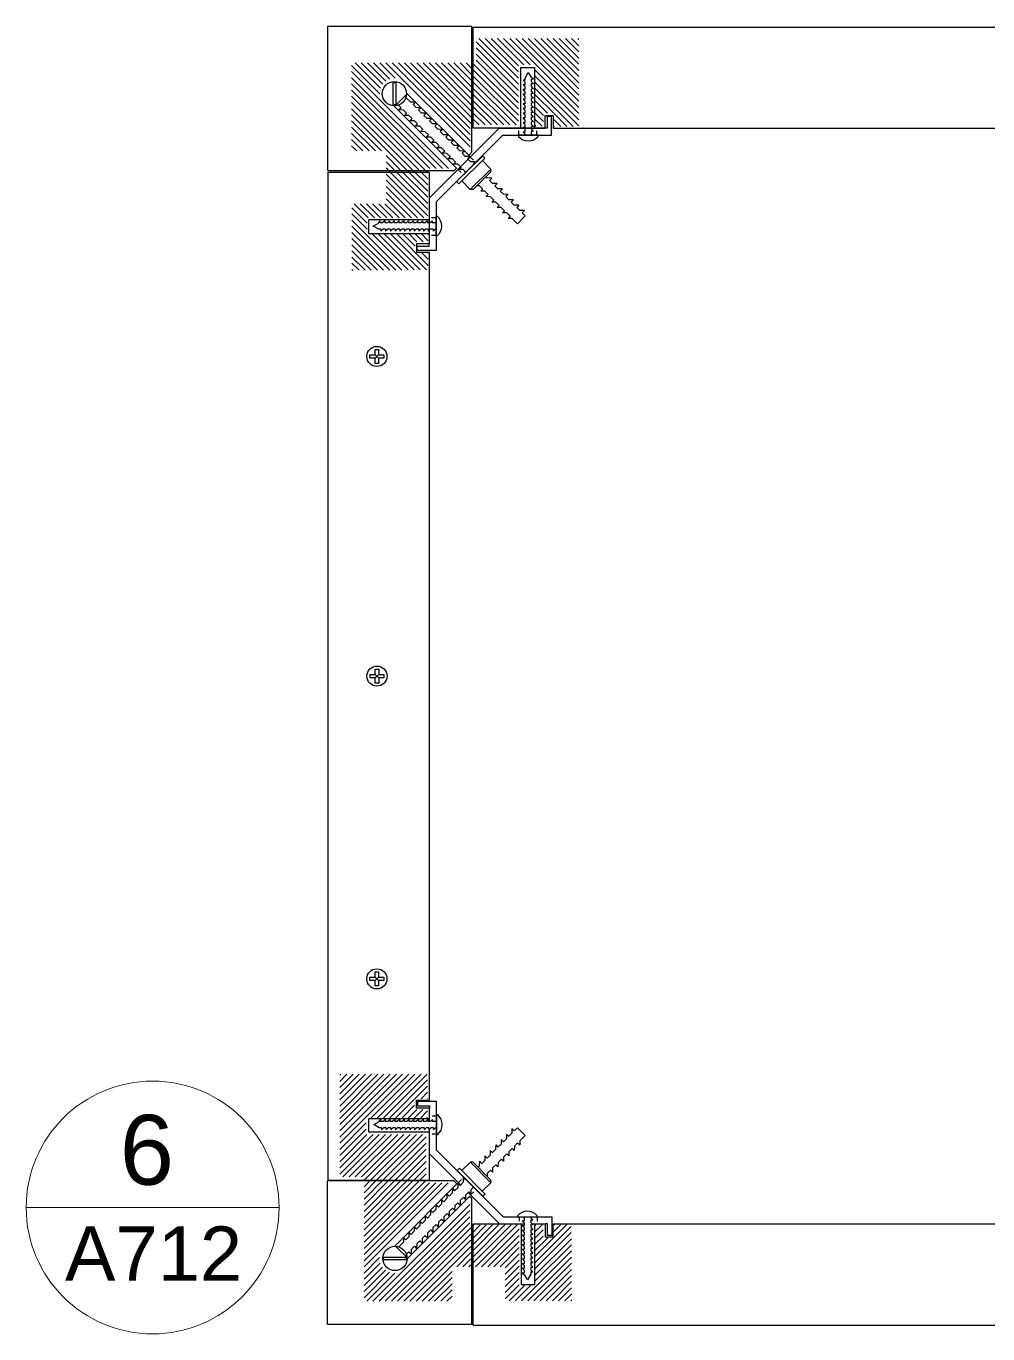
# Model space of a CAD drawing. Header units: centimetres. Extents: x -118 to 1001, y -481 to 203.
# Drawn here: x 751.77 to 779.3, y -83.23 to -45.76 of the extents above; entities that cross this region are included whole.
import ezdxf
from ezdxf.enums import TextEntityAlignment as Align

# ---------------------------------------------------------------- set-up
doc = ezdxf.new("R2010")
doc.units = ezdxf.units.CM
doc.header["$MEASUREMENT"] = 0
doc.linetypes.add('HIDDEN2', pattern=[0.1875, 0.125, -0.0625])
doc.layers.add('A-ANNO-SYMB', color=253, linetype='Continuous', lineweight=18)
for name, color, linetype in [('A-Furn', 8, 'Continuous'), ('linee di prosp', 6, 'Continuous'), ('retini', 245, 'Continuous'), ('viti e cerniere', 3, 'Continuous')]:
    doc.layers.add(name, color=color, linetype=linetype)
doc.styles.get("Standard").update_dxf_attribs({"font": 'Arial.ttf'})

msp = doc.modelspace()

# ---------------------------------------------------------------- linework, layer by layer
at = {"linetype": 'Continuous', "lineweight": 20}
msp.add_line((751.773, -79.606), (759.014, -79.606), dxfattribs=at)
at = {"layer": 'A-ANNO-SYMB', "linetype": 'Continuous', "lineweight": 20}
msp.add_circle((755.394, -79.606), 3.62, dxfattribs=at)
at = {"layer": 'A-Furn'}
for p, q in [((760.413, -49.892), (760.413, -45.76)), ((760.413, -45.76), (764.536, -45.76)), ((764.536, -49.372), (764.536, -45.76)), ((764.572, -45.785), (802.658, -45.785)), ((764.572, -48.682), (764.572, -45.785)), ((766.627, -48.682), (766.627, -48.315)), ((766.627, -48.315), (766.864, -48.315)), ((766.864, -48.315), (766.864, -48.682)), ((766.627, -48.682), (764.572, -48.682)), ((766.864, -48.682), (800.367, -48.682)), ((764.448, -49.461), (764.536, -49.372)), ((764.023, -49.892), (764.089, -49.825)), ((760.413, -49.892), (764.023, -49.892)), ((760.414, -49.944), (763.312, -49.944)), ((760.414, -49.944), (760.414, -78.819)), ((763.312, -49.944), (763.312, -51.997)), ((763.312, -51.997), (762.944, -51.997)), ((762.944, -51.997), (762.944, -52.234)), ((762.944, -52.234), (763.312, -52.234)), ((763.312, -52.234), (763.312, -76.527)), ((762.944, -76.764), (762.944, -76.527)), ((762.944, -76.527), (763.312, -76.527)), ((763.312, -76.764), (762.944, -76.764)), ((763.312, -76.764), (763.312, -77.056)), ((763.312, -77.448), (763.312, -78.819)), ((760.402, -82.963), (760.402, -78.839)), ((764.014, -78.839), (760.402, -78.839)), ((760.414, -78.819), (763.312, -78.819)), ((764.104, -78.927), (764.014, -78.839)), ((764.534, -79.352), (764.468, -79.287)), ((764.534, -82.963), (764.534, -79.352)), ((764.572, -80.079), (765.945, -80.079)), ((764.572, -82.976), (764.572, -80.079)), ((766.338, -80.079), (766.627, -80.079)), ((766.627, -80.079), (766.627, -80.446)), ((766.864, -80.079), (800.367, -80.079)), ((766.864, -80.446), (766.864, -80.079)), ((766.627, -80.446), (766.864, -80.446)), ((764.534, -82.963), (760.402, -82.963)), ((764.572, -82.976), (802.658, -82.976))]:
    msp.add_line(p, q, dxfattribs=at)
at = {"layer": 'linee di prosp'}
for p, q in [((765.934, -48.685), (765.934, -46.945)), ((765.934, -46.945), (766.327, -46.945)), ((766.327, -46.945), (766.327, -48.685)), ((762.681, -47.703), (762.32, -48.066)), ((764.463, -49.476), (762.681, -47.703)), ((762.32, -48.066), (764.103, -49.839)), ((763.311, -51.309), (761.57, -51.309)), ((761.57, -51.309), (761.57, -51.701)), ((761.57, -51.701), (763.311, -51.701)), ((761.581, -77.448), (761.581, -77.056)), ((761.581, -77.056), (763.322, -77.056)), ((763.322, -77.448), (761.581, -77.448)), ((764.112, -78.919), (762.34, -80.702)), ((762.702, -81.062), (764.475, -79.28)), ((765.945, -80.072), (765.945, -81.812)), ((766.338, -81.812), (766.338, -80.072)), ((762.34, -80.702), (762.702, -81.062)), ((765.945, -81.812), (766.338, -81.812))]:
    msp.add_line(p, q, dxfattribs=at)
at = {"layer": 'retini', "linetype": 'Continuous', "ltscale": 3}
for p, q in [((764.652, -46.206), (765.869, -47.424)), ((764.652, -46.383), (765.869, -47.6)), ((764.735, -46.112), (765.869, -47.247)), ((764.912, -46.112), (765.869, -47.07)), ((765.088, -46.112), (765.869, -46.893)), ((765.265, -46.112), (766.022, -46.869)), ((765.442, -46.112), (766.199, -46.869)), ((765.619, -46.112), (767.594, -48.088)), ((765.795, -46.112), (767.594, -47.911)), ((765.972, -46.112), (767.594, -47.734)), ((766.149, -46.112), (767.594, -47.557)), ((766.326, -46.112), (767.594, -47.381)), ((766.503, -46.112), (767.594, -47.204)), ((766.679, -46.112), (767.594, -47.027)), ((766.856, -46.112), (767.594, -46.85)), ((767.033, -46.112), (767.594, -46.674)), ((767.21, -46.112), (767.594, -46.497)), ((767.386, -46.112), (767.594, -46.32)), ((767.563, -46.112), (767.594, -46.143)), ((761.19, -46.81), (761.92, -47.54)), ((761.367, -46.81), (761.981, -47.424)), ((761.544, -46.81), (762.069, -47.336)), ((761.72, -46.81), (762.185, -47.275)), ((761.897, -46.81), (762.341, -47.254)), ((762.074, -46.81), (764.482, -49.218)), ((762.251, -46.81), (764.482, -49.041)), ((762.428, -46.81), (764.482, -48.864)), ((762.604, -46.81), (764.482, -48.688)), ((762.781, -46.81), (764.545, -48.574)), ((762.958, -46.81), (764.545, -48.398)), ((763.135, -46.81), (764.545, -48.221)), ((763.311, -46.81), (764.545, -48.044)), ((763.488, -46.81), (764.545, -47.867)), ((763.665, -46.81), (764.545, -47.691)), ((763.842, -46.81), (764.545, -47.514)), ((764.019, -46.81), (764.545, -47.337)), ((764.195, -46.81), (764.545, -47.16)), ((764.372, -46.81), (764.545, -46.983)), ((764.565, -46.827), (765.869, -48.131)), ((764.652, -46.56), (765.869, -47.777)), ((764.652, -46.736), (765.869, -47.954)), ((761.089, -46.886), (761.899, -47.696)), ((761.089, -47.063), (763.865, -49.838)), ((764.565, -47.004), (765.869, -48.308)), ((764.565, -47.18), (765.869, -48.484)), ((766.347, -47.018), (767.594, -48.265)), ((766.347, -47.194), (767.594, -48.441)), ((761.089, -47.24), (763.688, -49.838)), ((761.089, -47.417), (763.511, -49.838)), ((764.565, -47.357), (765.799, -48.591)), ((764.565, -47.534), (765.622, -48.591)), ((766.347, -47.371), (767.594, -48.618)), ((766.347, -47.548), (767.429, -48.63)), ((761.089, -47.594), (763.334, -49.838)), ((761.089, -47.77), (763.191, -49.872)), ((761.089, -47.947), (763.014, -49.872)), ((764.565, -47.711), (765.446, -48.591)), ((764.565, -47.887), (765.269, -48.591)), ((766.347, -47.725), (766.88, -48.257)), ((766.347, -47.901), (766.703, -48.257)), ((761.089, -48.124), (762.838, -49.872)), ((761.089, -48.301), (762.661, -49.872)), ((764.565, -48.064), (765.092, -48.591)), ((764.565, -48.241), (764.915, -48.591)), ((766.347, -48.078), (766.585, -48.316)), ((766.347, -48.255), (766.585, -48.493)), ((766.89, -48.267), (767.253, -48.63)), ((761.089, -48.477), (761.947, -49.335)), ((761.089, -48.654), (761.77, -49.335)), ((764.565, -48.418), (764.738, -48.591)), ((766.347, -48.432), (766.541, -48.626)), ((766.347, -48.609), (766.364, -48.626)), ((766.89, -48.444), (767.076, -48.63)), ((766.89, -48.621), (766.899, -48.63)), ((761.089, -48.831), (761.593, -49.335)), ((761.089, -49.008), (761.416, -49.335)), ((761.089, -49.185), (761.24, -49.335)), ((762.078, -49.466), (762.484, -49.872)), ((762.078, -49.643), (762.307, -49.872)), ((762.078, -49.82), (762.131, -49.872)), ((762.078, -49.996), (763.276, -51.194)), ((762.078, -50.173), (763.155, -51.25)), ((762.169, -49.91), (763.276, -51.017)), ((762.346, -49.91), (763.276, -50.84)), ((762.522, -49.91), (763.276, -50.664)), ((762.699, -49.91), (763.276, -50.487)), ((762.876, -49.91), (763.276, -50.31)), ((763.053, -49.91), (763.276, -50.133)), ((763.229, -49.91), (763.276, -49.957)), ((762.078, -50.35), (762.978, -51.25)), ((762.078, -50.527), (762.802, -51.25)), ((761.161, -50.847), (761.564, -51.25)), ((761.338, -50.847), (761.741, -51.25)), ((761.514, -50.847), (761.918, -51.25)), ((761.691, -50.847), (762.095, -51.25)), ((761.868, -50.847), (762.271, -51.25)), ((762.045, -50.847), (762.448, -51.25)), ((762.078, -50.703), (762.625, -51.25)), ((761.101, -50.964), (761.54, -51.403)), ((761.101, -51.141), (761.54, -51.58)), ((761.101, -51.317), (762.531, -52.747)), ((761.101, -51.494), (762.355, -52.748)), ((761.101, -51.671), (762.18, -52.749)), ((761.655, -51.694), (762.706, -52.746)), ((761.831, -51.694), (762.882, -52.745)), ((762.008, -51.694), (763.057, -52.744)), ((762.185, -51.694), (763.233, -52.742)), ((762.362, -51.694), (763.285, -52.617)), ((762.539, -51.694), (762.912, -52.068)), ((762.715, -51.694), (762.959, -51.938)), ((762.892, -51.694), (763.136, -51.938)), ((763.069, -51.694), (763.28, -51.906)), ((763.246, -51.694), (763.28, -51.729)), ((761.101, -51.848), (762.004, -52.751)), ((761.101, -52.025), (761.828, -52.752)), ((761.101, -52.201), (761.653, -52.753)), ((761.101, -52.378), (761.477, -52.754)), ((763.08, -52.236), (763.285, -52.44)), ((763.257, -52.236), (763.285, -52.264)), ((761.101, -52.555), (761.302, -52.755)), ((761.101, -52.732), (761.126, -52.757)), ((760.749, -75.819), (760.78, -75.788)), ((760.749, -75.996), (760.956, -75.788)), ((760.749, -76.173), (761.133, -75.788)), ((760.749, -76.349), (761.31, -75.788)), ((760.749, -76.526), (761.487, -75.788)), ((760.749, -76.703), (761.663, -75.788)), ((760.749, -76.88), (761.84, -75.788)), ((760.749, -77.057), (762.017, -75.788)), ((760.749, -77.233), (762.194, -75.788)), ((760.749, -77.41), (762.371, -75.788)), ((760.749, -77.587), (762.547, -75.788)), ((760.749, -77.764), (762.724, -75.788)), ((761.654, -77.035), (762.901, -75.788)), ((761.831, -77.035), (763.078, -75.788)), ((762.007, -77.035), (763.254, -75.788)), ((762.184, -77.035), (763.266, -75.953)), ((762.904, -76.492), (763.266, -76.13)), ((763.081, -76.492), (763.266, -76.306)), ((762.361, -77.035), (762.894, -76.503)), ((762.538, -77.035), (762.894, -76.679)), ((762.715, -77.035), (762.953, -76.797)), ((762.891, -77.035), (763.129, -76.797)), ((763.257, -76.492), (763.266, -76.483)), ((763.068, -77.035), (763.262, -76.841)), ((763.245, -77.035), (763.262, -77.018)), ((760.749, -77.94), (761.505, -77.184)), ((760.749, -78.117), (761.505, -77.36)), ((760.749, -78.294), (761.53, -77.513)), ((760.749, -78.471), (761.706, -77.513)), ((760.749, -78.648), (761.883, -77.513)), ((760.842, -78.731), (762.06, -77.513)), ((761.019, -78.731), (762.237, -77.513)), ((761.196, -78.731), (762.414, -77.513)), ((761.373, -78.731), (762.59, -77.513)), ((761.463, -78.817), (762.767, -77.513)), ((761.64, -78.817), (762.944, -77.513)), ((761.817, -78.817), (763.121, -77.513)), ((761.993, -78.817), (763.227, -77.583)), ((762.17, -78.817), (763.227, -77.76)), ((762.347, -78.817), (763.227, -77.937)), ((762.524, -78.817), (763.227, -78.113)), ((762.701, -78.817), (763.227, -78.29)), ((762.877, -78.817), (763.227, -78.467)), ((763.054, -78.817), (763.227, -78.644)), ((761.447, -79.01), (761.62, -78.837)), ((761.447, -79.187), (761.797, -78.837)), ((761.447, -79.364), (761.973, -78.837)), ((761.447, -79.541), (762.15, -78.837)), ((761.447, -79.717), (762.327, -78.837)), ((761.447, -79.894), (762.504, -78.837)), ((761.447, -80.071), (762.68, -78.837)), ((761.447, -80.248), (762.857, -78.837)), ((761.447, -80.424), (763.034, -78.837)), ((761.447, -80.601), (763.211, -78.837)), ((761.447, -80.778), (763.324, -78.901)), ((761.447, -80.955), (763.501, -78.901)), ((761.447, -81.132), (763.678, -78.901)), ((761.447, -81.308), (763.854, -78.901)), ((761.7, -82.293), (764.475, -79.518)), ((761.876, -82.293), (764.475, -79.694)), ((762.053, -82.293), (764.475, -79.871)), ((762.23, -82.293), (764.475, -80.048)), ((764.547, -80.153), (764.593, -80.107)), ((764.547, -80.33), (764.77, -80.107)), ((764.547, -80.506), (764.946, -80.107)), ((764.547, -80.683), (765.123, -80.107)), ((764.547, -80.86), (765.3, -80.107)), ((764.547, -81.037), (765.477, -80.107)), ((764.547, -81.214), (765.654, -80.107)), ((764.633, -81.304), (765.83, -80.107)), ((766.331, -81.021), (767.253, -80.098)), ((766.331, -80.137), (766.365, -80.102)), ((766.331, -80.313), (766.542, -80.102)), ((766.331, -81.197), (767.379, -80.149)), ((766.872, -80.125), (766.9, -80.098)), ((766.872, -80.302), (767.077, -80.098)), ((762.407, -82.293), (764.508, -80.191)), ((762.583, -82.293), (764.508, -80.368)), ((762.76, -82.293), (764.508, -80.545)), ((764.809, -81.304), (765.887, -80.227)), ((764.986, -81.304), (765.887, -80.404)), ((766.331, -80.49), (766.575, -80.246)), ((766.331, -81.374), (767.38, -80.325)), ((766.331, -80.667), (766.575, -80.423)), ((766.331, -80.844), (766.704, -80.471)), ((766.331, -81.551), (767.381, -80.5)), ((762.937, -82.293), (764.508, -80.721)), ((764.102, -81.304), (764.508, -80.898)), ((765.163, -81.304), (765.887, -80.581)), ((765.34, -81.304), (765.887, -80.757)), ((765.954, -82.281), (767.383, -80.852)), ((766.331, -81.728), (767.382, -80.676)), ((761.447, -81.485), (761.89, -81.041)), ((761.447, -81.662), (761.912, -81.197)), ((764.279, -81.304), (764.508, -81.075)), ((764.456, -81.304), (764.508, -81.252)), ((765.483, -81.338), (765.887, -80.934)), ((765.483, -81.514), (765.887, -81.111)), ((765.483, -81.691), (765.887, -81.288)), ((766.131, -82.281), (767.385, -81.027)), ((766.307, -82.281), (767.386, -81.203)), ((761.447, -81.839), (761.972, -81.313)), ((761.447, -82.015), (762.06, -81.402)), ((761.447, -82.192), (762.177, -81.462)), ((761.523, -82.293), (762.332, -81.484)), ((763.114, -82.293), (763.971, -81.436)), ((763.29, -82.293), (763.971, -81.612)), ((765.483, -81.868), (765.887, -81.465)), ((765.483, -82.045), (765.887, -81.641)), ((766.484, -82.281), (767.387, -81.378)), ((766.661, -82.281), (767.388, -81.554)), ((763.467, -82.293), (763.971, -81.789)), ((763.644, -82.293), (763.971, -81.966)), ((765.483, -82.221), (765.887, -81.818)), ((765.6, -82.281), (766.039, -81.842)), ((765.777, -82.281), (766.216, -81.842)), ((766.838, -82.281), (767.389, -81.73)), ((767.014, -82.281), (767.39, -81.905)), ((763.821, -82.293), (763.971, -82.143)), ((767.191, -82.281), (767.392, -82.081)), ((767.368, -82.281), (767.393, -82.256))]:
    msp.add_line(p, q, dxfattribs=at)
at = {"layer": 'viti e cerniere'}
for p, q in [((766.056, -47.247), (766.149, -47.085)), ((766.149, -47.085), (766.224, -47.216)), ((766.056, -47.306), (765.999, -47.306)), ((766.056, -47.365), (765.999, -47.306)), ((766.056, -47.442), (765.999, -47.442)), ((766.056, -47.501), (765.999, -47.442)), ((766.056, -47.577), (765.999, -47.577)), ((766.056, -47.637), (765.999, -47.577)), ((766.056, -47.306), (766.056, -47.247)), ((766.056, -47.442), (766.056, -47.365)), ((766.056, -47.577), (766.056, -47.501)), ((766.299, -47.28), (766.224, -47.216)), ((766.242, -47.356), (766.242, -47.28)), ((766.299, -47.28), (766.242, -47.28)), ((766.299, -47.415), (766.242, -47.356)), ((766.242, -47.492), (766.242, -47.415)), ((766.299, -47.415), (766.242, -47.415)), ((766.299, -47.551), (766.242, -47.492)), ((766.242, -47.627), (766.242, -47.551)), ((766.299, -47.551), (766.242, -47.551)), ((762.782, -47.938), (762.647, -47.803)), ((762.914, -47.941), (762.782, -47.938)), ((762.914, -47.941), (762.85, -48.006)), ((766.056, -47.713), (765.999, -47.713)), ((766.056, -47.772), (765.999, -47.713)), ((766.056, -47.849), (765.999, -47.849)), ((766.056, -47.908), (765.999, -47.849)), ((766.056, -47.713), (766.056, -47.637)), ((766.056, -47.849), (766.056, -47.772)), ((766.056, -47.984), (766.056, -47.908)), ((766.299, -47.686), (766.242, -47.627)), ((766.242, -47.763), (766.242, -47.686)), ((766.299, -47.686), (766.242, -47.686)), ((766.299, -47.822), (766.242, -47.763)), ((766.242, -47.899), (766.242, -47.822)), ((766.299, -47.822), (766.242, -47.822)), ((766.299, -47.958), (766.242, -47.899)), ((762.51, -48.096), (762.436, -48.022)), ((762.51, -48.096), (762.446, -48.161)), ((762.577, -48.163), (762.446, -48.161)), ((762.666, -48.252), (762.577, -48.163)), ((762.666, -48.252), (762.602, -48.316)), ((762.732, -48.318), (762.602, -48.316)), ((762.822, -48.408), (762.732, -48.318)), ((762.938, -48.093), (762.85, -48.006)), ((763.071, -48.096), (762.938, -48.093)), ((763.071, -48.096), (763.006, -48.161)), ((763.094, -48.249), (763.006, -48.161)), ((763.227, -48.251), (763.094, -48.249)), ((763.227, -48.251), (763.162, -48.316)), ((763.25, -48.404), (763.162, -48.316)), ((766.056, -47.984), (765.999, -47.984)), ((766.056, -48.043), (765.999, -47.984)), ((766.056, -48.12), (765.999, -48.12)), ((766.056, -48.179), (765.999, -48.12)), ((766.056, -48.255), (765.999, -48.255)), ((766.056, -48.314), (765.999, -48.255)), ((766.056, -48.12), (766.056, -48.043)), ((766.056, -48.255), (766.056, -48.179)), ((766.056, -48.391), (766.056, -48.314)), ((766.242, -48.034), (766.242, -47.958)), ((766.299, -47.958), (766.242, -47.958)), ((766.299, -48.093), (766.242, -48.034)), ((766.242, -48.17), (766.242, -48.093)), ((766.299, -48.093), (766.242, -48.093)), ((766.299, -48.229), (766.242, -48.17)), ((766.242, -48.305), (766.242, -48.229)), ((766.299, -48.229), (766.242, -48.229)), ((766.299, -48.364), (766.242, -48.305)), ((762.822, -48.408), (762.758, -48.471)), ((762.888, -48.474), (762.758, -48.471)), ((762.977, -48.563), (762.888, -48.474)), ((762.977, -48.563), (762.914, -48.626)), ((763.043, -48.629), (762.914, -48.626)), ((763.133, -48.719), (763.043, -48.629)), ((763.383, -48.406), (763.25, -48.404)), ((763.311, -50.685), (765.311, -48.685)), ((763.383, -48.406), (763.318, -48.472)), ((763.406, -48.559), (763.318, -48.472)), ((763.539, -48.562), (763.406, -48.559)), ((763.539, -48.562), (763.474, -48.627)), ((763.562, -48.714), (763.474, -48.627)), ((765.311, -48.685), (766.626, -48.685)), ((766.056, -48.391), (765.999, -48.391)), ((766.056, -48.45), (765.999, -48.391)), ((766.056, -48.527), (765.999, -48.527)), ((766.056, -48.586), (765.999, -48.527)), ((766.056, -48.662), (765.999, -48.662)), ((766.056, -48.721), (765.999, -48.662)), ((766.056, -48.527), (766.056, -48.45)), ((766.056, -48.662), (766.056, -48.586)), ((766.242, -48.441), (766.242, -48.364)), ((766.299, -48.364), (766.242, -48.364)), ((766.299, -48.5), (766.242, -48.441)), ((766.242, -48.576), (766.242, -48.5)), ((766.299, -48.5), (766.242, -48.5)), ((766.299, -48.636), (766.242, -48.576)), ((766.242, -48.712), (766.242, -48.636)), ((766.299, -48.636), (766.242, -48.636)), ((766.685, -48.685), (766.626, -48.685)), ((766.811, -48.345), (766.685, -48.345)), ((766.685, -48.345), (766.685, -48.685)), ((766.811, -48.685), (766.811, -48.345)), ((766.811, -48.882), (766.811, -48.685)), ((763.133, -48.719), (763.071, -48.782)), ((763.198, -48.784), (763.071, -48.782)), ((763.289, -48.874), (763.198, -48.784)), ((763.289, -48.874), (763.227, -48.937)), ((763.354, -48.939), (763.227, -48.937)), ((763.445, -49.03), (763.354, -48.939)), ((763.445, -49.03), (763.383, -49.092)), ((765.416, -48.882), (763.507, -50.79)), ((763.695, -48.717), (763.562, -48.714)), ((763.695, -48.717), (763.63, -48.782)), ((763.718, -48.87), (763.63, -48.782)), ((763.851, -48.872), (763.718, -48.87)), ((763.851, -48.872), (763.786, -48.937)), ((763.874, -49.025), (763.786, -48.937)), ((764.007, -49.027), (763.874, -49.025)), ((764.007, -49.027), (763.942, -49.093)), ((765.416, -48.882), (766.811, -48.882)), ((765.866, -48.882), (765.866, -48.919)), ((766.432, -48.882), (765.866, -48.882)), ((766.056, -48.857), (765.999, -48.798)), ((766.056, -48.798), (765.999, -48.798)), ((766.056, -48.798), (766.056, -48.721)), ((766.056, -48.882), (766.056, -48.857)), ((766.299, -48.771), (766.242, -48.712)), ((766.242, -48.848), (766.242, -48.771)), ((766.299, -48.771), (766.242, -48.771)), ((766.275, -48.882), (766.242, -48.848)), ((766.432, -48.919), (766.432, -48.882)), ((763.51, -49.095), (763.383, -49.092)), ((763.6, -49.186), (763.509, -49.094)), ((763.6, -49.186), (763.539, -49.247)), ((763.665, -49.25), (763.539, -49.247)), ((763.756, -49.341), (763.665, -49.25)), ((763.756, -49.341), (763.695, -49.403)), ((763.82, -49.405), (763.695, -49.403)), ((763.912, -49.497), (763.82, -49.405)), ((764.03, -49.18), (763.942, -49.093)), ((764.163, -49.183), (764.03, -49.18)), ((764.163, -49.183), (764.098, -49.248)), ((764.187, -49.335), (764.098, -49.248)), ((764.319, -49.338), (764.187, -49.335)), ((764.319, -49.338), (764.255, -49.403)), ((764.343, -49.491), (764.255, -49.403)), ((763.912, -49.497), (763.851, -49.558)), ((763.975, -49.56), (763.851, -49.558)), ((764.068, -49.652), (763.975, -49.56)), ((764.068, -49.652), (764.007, -49.713)), ((764.131, -49.715), (764.007, -49.713)), ((764.097, -50.212), (764.84, -49.481)), ((764.223, -49.808), (764.131, -49.715)), ((764.902, -49.544), (764.158, -50.275)), ((764.223, -49.808), (764.163, -49.868)), ((764.245, -50.191), (764.839, -49.611)), ((764.475, -49.493), (764.343, -49.491)), ((764.475, -49.493), (764.411, -49.558)), ((764.499, -49.646), (764.411, -49.558)), ((764.632, -49.648), (764.499, -49.646)), ((764.632, -49.648), (764.567, -49.714)), ((764.839, -49.611), (765.08, -49.858)), ((764.902, -49.544), (764.84, -49.481)), ((764.286, -49.871), (764.163, -49.868)), ((764.486, -50.437), (764.245, -50.191)), ((764.364, -49.949), (764.286, -49.871)), ((765.08, -49.858), (764.486, -50.437)), ((765.077, -49.936), (764.566, -50.435)), ((764.967, -50.112), (764.933, -50.077)), ((765.1, -50.112), (764.967, -50.109)), ((765.1, -50.114), (765.035, -50.179)), ((765.123, -50.267), (765.035, -50.179)), ((765.077, -49.936), (765.08, -49.858)), ((764.158, -50.275), (764.097, -50.212)), ((764.566, -50.435), (764.486, -50.437)), ((764.752, -50.336), (764.669, -50.335)), ((764.846, -50.43), (764.752, -50.336)), ((764.846, -50.43), (764.788, -50.489)), ((764.908, -50.492), (764.788, -50.489)), ((765.002, -50.586), (764.908, -50.492)), ((765.256, -50.269), (765.123, -50.267)), ((765.256, -50.269), (765.191, -50.335)), ((765.279, -50.422), (765.191, -50.335)), ((765.412, -50.425), (765.279, -50.422)), ((765.412, -50.425), (765.347, -50.49)), ((765.435, -50.577), (765.347, -50.49)), ((765.568, -50.58), (765.435, -50.577)), ((763.311, -50.685), (763.311, -52.001)), ((763.507, -50.79), (763.507, -52.185)), ((765.002, -50.586), (764.944, -50.645)), ((765.063, -50.647), (764.944, -50.645)), ((765.158, -50.741), (765.063, -50.647)), ((765.158, -50.741), (765.1, -50.8)), ((765.219, -50.802), (765.1, -50.8)), ((765.314, -50.897), (765.219, -50.802)), ((765.314, -50.897), (765.256, -50.955)), ((765.568, -50.58), (765.503, -50.645)), ((765.592, -50.733), (765.503, -50.645)), ((765.724, -50.735), (765.592, -50.733)), ((765.724, -50.735), (765.66, -50.8)), ((765.748, -50.888), (765.66, -50.8)), ((765.88, -50.89), (765.748, -50.888)), ((765.88, -50.89), (765.816, -50.955)), ((763.542, -51.205), (763.505, -51.205)), ((763.505, -51.205), (763.505, -51.771)), ((765.374, -50.957), (765.256, -50.955)), ((765.47, -51.053), (765.374, -50.957)), ((765.47, -51.053), (765.412, -51.11)), ((765.53, -51.112), (765.412, -51.11)), ((765.625, -51.208), (765.53, -51.112)), ((765.625, -51.208), (765.568, -51.266)), ((765.685, -51.268), (765.568, -51.266)), ((765.838, -51.421), (765.685, -51.268)), ((765.904, -51.043), (765.816, -50.955)), ((766.06, -51.198), (765.838, -51.421)), ((766.037, -51.046), (765.904, -51.043)), ((766.037, -51.046), (765.972, -51.111)), ((766.06, -51.198), (765.972, -51.111)), ((761.708, -51.488), (761.839, -51.412)), ((761.87, -51.581), (761.708, -51.488)), ((761.903, -51.338), (761.839, -51.412)), ((761.929, -51.581), (761.87, -51.581)), ((761.903, -51.338), (761.903, -51.395)), ((761.979, -51.395), (761.903, -51.395)), ((761.929, -51.581), (761.929, -51.638)), ((761.988, -51.581), (761.929, -51.638)), ((762.038, -51.338), (761.979, -51.395)), ((762.065, -51.581), (761.988, -51.581)), ((762.038, -51.338), (762.038, -51.395)), ((762.115, -51.395), (762.038, -51.395)), ((762.065, -51.581), (762.065, -51.638)), ((762.124, -51.581), (762.065, -51.638)), ((762.174, -51.338), (762.115, -51.395)), ((762.2, -51.581), (762.124, -51.581)), ((762.174, -51.338), (762.174, -51.395)), ((762.25, -51.395), (762.174, -51.395)), ((762.2, -51.581), (762.2, -51.638)), ((762.26, -51.581), (762.2, -51.638)), ((762.309, -51.338), (762.25, -51.395)), ((762.336, -51.581), (762.26, -51.581)), ((762.309, -51.338), (762.309, -51.395)), ((762.386, -51.395), (762.309, -51.395)), ((762.336, -51.581), (762.336, -51.638)), ((762.395, -51.581), (762.336, -51.638)), ((762.445, -51.338), (762.386, -51.395)), ((762.472, -51.581), (762.395, -51.581)), ((762.445, -51.338), (762.445, -51.395)), ((762.522, -51.395), (762.445, -51.395)), ((762.472, -51.581), (762.472, -51.638)), ((762.531, -51.581), (762.472, -51.638)), ((762.581, -51.338), (762.522, -51.395)), ((762.607, -51.581), (762.531, -51.581)), ((762.581, -51.338), (762.581, -51.395)), ((762.657, -51.395), (762.581, -51.395)), ((762.607, -51.581), (762.607, -51.638)), ((762.666, -51.581), (762.607, -51.638)), ((762.716, -51.338), (762.657, -51.395)), ((762.743, -51.581), (762.666, -51.581)), ((762.716, -51.338), (762.716, -51.395)), ((762.793, -51.395), (762.716, -51.395)), ((762.743, -51.581), (762.743, -51.638)), ((762.802, -51.581), (762.743, -51.638)), ((762.852, -51.338), (762.793, -51.395)), ((762.878, -51.581), (762.802, -51.581)), ((762.852, -51.338), (762.852, -51.395)), ((762.928, -51.395), (762.852, -51.395)), ((762.878, -51.581), (762.878, -51.638)), ((762.937, -51.581), (762.878, -51.638)), ((762.987, -51.338), (762.928, -51.395)), ((763.014, -51.581), (762.937, -51.581)), ((762.987, -51.338), (762.987, -51.395)), ((763.064, -51.395), (762.987, -51.395)), ((763.014, -51.581), (763.014, -51.638)), ((763.073, -51.581), (763.014, -51.638)), ((763.123, -51.338), (763.064, -51.395)), ((763.15, -51.581), (763.073, -51.581)), ((763.123, -51.338), (763.123, -51.395)), ((763.199, -51.395), (763.123, -51.395)), ((763.15, -51.581), (763.15, -51.638)), ((763.209, -51.581), (763.15, -51.638)), ((763.259, -51.338), (763.199, -51.395)), ((763.285, -51.581), (763.209, -51.581)), ((763.259, -51.338), (763.259, -51.395)), ((763.335, -51.395), (763.259, -51.395)), ((763.285, -51.581), (763.285, -51.638)), ((763.344, -51.581), (763.285, -51.638)), ((763.394, -51.338), (763.335, -51.395)), ((763.421, -51.581), (763.344, -51.581)), ((763.394, -51.338), (763.394, -51.395)), ((763.471, -51.395), (763.394, -51.395)), ((763.48, -51.581), (763.421, -51.638)), ((763.421, -51.581), (763.421, -51.638)), ((763.505, -51.362), (763.471, -51.395)), ((763.505, -51.581), (763.48, -51.581)), ((762.97, -52.185), (762.97, -52.06)), ((762.97, -52.06), (763.311, -52.06)), ((763.311, -52.06), (763.311, -52.001)), ((763.505, -51.771), (763.542, -51.771)), ((763.311, -52.185), (762.97, -52.185)), ((763.507, -52.185), (763.311, -52.185)), ((761.764, -55.023), (761.864, -55.023)), ((761.764, -55.173), (761.764, -55.023)), ((761.864, -55.023), (761.864, -55.173)), ((761.616, -55.273), (761.616, -55.173)), ((761.616, -55.173), (761.764, -55.173)), ((761.764, -55.273), (761.616, -55.273)), ((761.764, -55.173), (761.864, -55.273)), ((761.764, -55.273), (761.864, -55.173)), ((761.764, -55.423), (761.764, -55.273)), ((761.864, -55.423), (761.764, -55.423)), ((761.864, -55.173), (762.016, -55.173)), ((761.864, -55.273), (761.864, -55.423)), ((762.016, -55.273), (761.864, -55.273)), ((762.016, -55.173), (762.016, -55.273)), ((761.617, -64.431), (761.617, -64.331)), ((761.617, -64.331), (761.766, -64.331)), ((761.766, -64.431), (761.617, -64.431)), ((761.766, -64.181), (761.866, -64.181)), ((761.766, -64.331), (761.766, -64.181)), ((761.766, -64.331), (761.866, -64.431)), ((761.766, -64.431), (761.866, -64.331)), ((761.766, -64.581), (761.766, -64.431)), ((761.866, -64.181), (761.866, -64.331)), ((761.866, -64.331), (762.017, -64.331)), ((761.866, -64.431), (761.866, -64.581)), ((762.017, -64.431), (761.866, -64.431)), ((762.017, -64.331), (762.017, -64.431)), ((761.866, -64.581), (761.766, -64.581)), ((761.616, -73.106), (761.616, -73.006)), ((761.616, -73.006), (761.764, -73.006)), ((761.764, -72.856), (761.864, -72.856)), ((761.764, -73.006), (761.764, -72.856)), ((761.764, -73.006), (761.864, -73.106)), ((761.764, -73.106), (761.864, -73.006)), ((761.864, -72.856), (761.864, -73.006)), ((761.864, -73.006), (762.016, -73.006)), ((762.016, -73.006), (762.016, -73.106)), ((761.764, -73.106), (761.616, -73.106)), ((761.764, -73.256), (761.764, -73.106)), ((761.864, -73.256), (761.764, -73.256)), ((761.864, -73.106), (761.864, -73.256)), ((762.016, -73.106), (761.864, -73.106)), ((762.981, -76.572), (762.981, -76.697)), ((763.322, -76.572), (762.981, -76.572)), ((762.981, -76.697), (763.322, -76.697)), ((763.518, -76.572), (763.322, -76.572)), ((763.322, -76.697), (763.322, -76.757)), ((763.322, -77.14), (763.322, -76.757)), ((763.518, -77.967), (763.518, -76.572)), ((761.722, -77.233), (761.852, -77.158)), ((761.916, -77.084), (761.852, -77.158)), ((761.916, -77.084), (761.916, -77.14)), ((761.993, -77.14), (761.916, -77.14)), ((762.052, -77.084), (761.993, -77.14)), ((762.052, -77.084), (762.052, -77.14)), ((762.128, -77.14), (762.052, -77.14)), ((762.187, -77.084), (762.128, -77.14)), ((762.187, -77.084), (762.187, -77.14)), ((762.264, -77.14), (762.187, -77.14)), ((762.323, -77.084), (762.264, -77.14)), ((762.323, -77.084), (762.323, -77.14)), ((762.399, -77.14), (762.323, -77.14)), ((762.458, -77.084), (762.399, -77.14)), ((762.458, -77.084), (762.458, -77.14)), ((762.535, -77.14), (762.458, -77.14)), ((762.594, -77.084), (762.535, -77.14)), ((762.594, -77.084), (762.594, -77.14)), ((762.67, -77.14), (762.594, -77.14)), ((762.729, -77.084), (762.67, -77.14)), ((762.729, -77.084), (762.729, -77.14)), ((762.806, -77.14), (762.729, -77.14)), ((762.865, -77.084), (762.806, -77.14)), ((762.865, -77.084), (762.865, -77.14)), ((762.942, -77.14), (762.865, -77.14)), ((763.001, -77.084), (762.942, -77.14)), ((763.001, -77.084), (763.001, -77.14)), ((763.077, -77.14), (763.001, -77.14)), ((763.136, -77.084), (763.077, -77.14)), ((763.136, -77.084), (763.136, -77.14)), ((763.213, -77.14), (763.136, -77.14)), ((763.272, -77.084), (763.213, -77.14)), ((763.272, -77.084), (763.272, -77.14)), ((763.348, -77.14), (763.272, -77.14)), ((763.407, -77.084), (763.348, -77.14)), ((763.407, -77.084), (763.407, -77.14)), ((763.484, -77.14), (763.407, -77.14)), ((763.518, -77.108), (763.484, -77.14)), ((763.555, -76.95), (763.518, -76.95)), ((763.518, -76.95), (763.518, -77.516)), ((761.883, -77.326), (761.722, -77.233)), ((761.943, -77.326), (761.883, -77.326)), ((761.943, -77.326), (761.943, -77.383)), ((762.002, -77.326), (761.943, -77.383)), ((762.078, -77.326), (762.002, -77.326)), ((762.078, -77.326), (762.078, -77.383)), ((762.137, -77.326), (762.078, -77.383)), ((762.214, -77.326), (762.137, -77.326)), ((762.214, -77.326), (762.214, -77.383)), ((762.273, -77.326), (762.214, -77.383)), ((762.349, -77.326), (762.273, -77.326)), ((762.349, -77.326), (762.349, -77.383)), ((762.408, -77.326), (762.349, -77.383)), ((762.485, -77.326), (762.408, -77.326)), ((762.485, -77.326), (762.485, -77.383)), ((762.544, -77.326), (762.485, -77.383)), ((762.621, -77.326), (762.544, -77.326)), ((762.621, -77.326), (762.621, -77.383)), ((762.68, -77.326), (762.621, -77.383)), ((762.756, -77.326), (762.68, -77.326)), ((762.756, -77.326), (762.756, -77.383)), ((762.815, -77.326), (762.756, -77.383)), ((762.892, -77.326), (762.815, -77.326)), ((762.892, -77.326), (762.892, -77.383)), ((762.951, -77.326), (762.892, -77.383)), ((763.027, -77.326), (762.951, -77.326)), ((763.027, -77.326), (763.027, -77.383)), ((763.086, -77.326), (763.027, -77.383)), ((763.163, -77.326), (763.086, -77.326)), ((763.163, -77.326), (763.163, -77.383)), ((763.222, -77.326), (763.163, -77.383)), ((763.298, -77.326), (763.222, -77.326)), ((763.298, -77.326), (763.298, -77.383)), ((763.357, -77.326), (763.298, -77.383)), ((763.322, -78.072), (763.322, -77.361)), ((763.434, -77.326), (763.357, -77.326)), ((763.434, -77.326), (763.434, -77.383)), ((763.493, -77.326), (763.434, -77.383)), ((763.518, -77.326), (763.493, -77.326)), ((763.518, -77.516), (763.555, -77.516)), ((765.527, -77.502), (765.524, -77.635)), ((765.527, -77.502), (765.592, -77.567)), ((765.679, -77.479), (765.592, -77.567)), ((765.682, -77.346), (765.679, -77.479)), ((765.682, -77.346), (765.747, -77.411)), ((765.835, -77.322), (765.747, -77.411)), ((765.835, -77.322), (766.057, -77.544)), ((766.057, -77.544), (765.904, -77.697)), ((765.216, -77.814), (765.214, -77.947)), ((765.216, -77.814), (765.281, -77.879)), ((765.369, -77.791), (765.281, -77.879)), ((765.371, -77.658), (765.369, -77.791)), ((765.371, -77.658), (765.437, -77.723)), ((765.524, -77.635), (765.437, -77.723)), ((765.689, -77.913), (765.594, -78.008)), ((765.689, -77.913), (765.747, -77.97)), ((765.749, -77.853), (765.747, -77.97)), ((765.844, -77.757), (765.749, -77.853)), ((765.844, -77.757), (765.902, -77.814)), ((765.904, -77.697), (765.902, -77.814)), ((764.208, -78.958), (763.322, -78.072)), ((763.518, -77.967), (765.427, -79.875)), ((764.247, -78.544), (764.494, -78.303)), ((764.494, -78.303), (765.074, -78.896)), ((764.572, -78.305), (764.494, -78.303)), ((764.748, -78.282), (764.745, -78.415)), ((764.75, -78.282), (764.816, -78.347)), ((764.903, -78.259), (764.816, -78.347)), ((764.906, -78.126), (764.903, -78.259)), ((764.906, -78.126), (764.971, -78.191)), ((765.058, -78.103), (764.971, -78.191)), ((765.061, -77.97), (765.058, -78.103)), ((765.061, -77.97), (765.126, -78.035)), ((765.214, -77.947), (765.126, -78.035)), ((765.378, -78.224), (765.283, -78.319)), ((765.378, -78.224), (765.436, -78.282)), ((765.438, -78.164), (765.436, -78.282)), ((765.533, -78.069), (765.438, -78.164)), ((765.533, -78.069), (765.591, -78.126)), ((765.594, -78.008), (765.591, -78.126)), ((764.18, -78.481), (764.117, -78.542)), ((764.849, -79.286), (764.117, -78.542)), ((764.18, -78.481), (764.911, -79.224)), ((764.827, -79.137), (764.247, -78.544)), ((764.572, -78.305), (765.071, -78.816)), ((764.748, -78.415), (764.714, -78.45)), ((764.973, -78.63), (764.971, -78.713)), ((765.067, -78.536), (764.973, -78.63)), ((765.067, -78.536), (765.126, -78.595)), ((765.128, -78.474), (765.126, -78.595)), ((765.222, -78.38), (765.128, -78.474)), ((765.222, -78.38), (765.281, -78.439)), ((765.283, -78.319), (765.281, -78.439)), ((764.127, -79.04), (764.039, -79.128)), ((764.129, -78.907), (764.127, -79.04)), ((764.129, -78.907), (764.195, -78.972)), ((764.282, -78.884), (764.195, -78.972)), ((764.285, -78.751), (764.282, -78.884)), ((764.285, -78.751), (764.35, -78.816)), ((764.585, -79.018), (764.507, -79.096)), ((765.074, -78.896), (764.827, -79.137)), ((765.071, -78.816), (765.074, -78.896)), ((763.664, -79.375), (763.661, -79.508)), ((763.664, -79.375), (763.729, -79.44)), ((763.816, -79.352), (763.729, -79.44)), ((763.819, -79.219), (763.816, -79.352)), ((763.819, -79.219), (763.884, -79.284)), ((763.972, -79.196), (763.884, -79.284)), ((763.974, -79.063), (763.972, -79.196)), ((763.974, -79.063), (764.039, -79.128)), ((764.196, -79.407), (764.194, -79.531)), ((764.289, -79.315), (764.196, -79.407)), ((764.289, -79.315), (764.349, -79.375)), ((764.352, -79.251), (764.349, -79.375)), ((764.444, -79.159), (764.352, -79.251)), ((765.322, -80.072), (764.427, -79.177)), ((764.444, -79.159), (764.505, -79.219)), ((764.507, -79.096), (764.505, -79.219)), ((764.911, -79.224), (764.849, -79.286)), ((763.353, -79.687), (763.351, -79.82)), ((763.353, -79.687), (763.418, -79.752)), ((763.506, -79.664), (763.418, -79.752)), ((763.508, -79.531), (763.506, -79.664)), ((763.508, -79.531), (763.574, -79.596)), ((763.661, -79.508), (763.574, -79.596)), ((763.822, -79.782), (763.731, -79.873)), ((763.822, -79.782), (763.884, -79.843)), ((763.886, -79.718), (763.884, -79.843)), ((763.977, -79.626), (763.886, -79.718)), ((763.977, -79.626), (764.039, -79.687)), ((764.041, -79.562), (764.039, -79.687)), ((764.133, -79.47), (764.041, -79.562)), ((764.133, -79.47), (764.194, -79.531)), ((762.887, -80.156), (762.885, -80.288)), ((762.887, -80.156), (762.953, -80.22)), ((763.04, -80.132), (762.953, -80.22)), ((763.043, -80), (763.04, -80.132)), ((763.043, -80), (763.108, -80.064)), ((763.195, -79.976), (763.108, -80.064)), ((763.198, -79.843), (763.195, -79.976)), ((763.198, -79.843), (763.263, -79.908)), ((763.351, -79.82), (763.263, -79.908)), ((763.511, -80.093), (763.42, -80.184)), ((763.511, -80.093), (763.573, -80.156)), ((763.576, -80.028), (763.573, -80.156)), ((763.666, -79.938), (763.576, -80.028)), ((763.666, -79.938), (763.728, -80)), ((763.731, -79.873), (763.728, -80)), ((765.322, -80.072), (766.031, -80.072)), ((765.427, -79.875), (766.822, -79.875)), ((765.841, -79.84), (765.841, -79.878)), ((765.841, -79.878), (766.407, -79.878)), ((765.975, -79.988), (766.031, -80.047)), ((765.975, -79.988), (766.031, -79.988)), ((765.975, -80.124), (766.031, -80.183)), ((765.975, -80.124), (766.031, -80.124)), ((765.998, -79.878), (766.031, -79.912)), ((766.031, -79.912), (766.031, -79.988)), ((766.031, -80.047), (766.031, -80.124)), ((766.217, -79.878), (766.217, -79.903)), ((766.217, -79.903), (766.274, -79.962)), ((766.217, -79.962), (766.217, -80.038)), ((766.217, -79.962), (766.274, -79.962)), ((766.217, -80.038), (766.274, -80.097)), ((766.217, -80.097), (766.217, -80.174)), ((766.217, -80.097), (766.274, -80.097)), ((766.217, -80.174), (766.274, -80.233)), ((766.25, -80.072), (766.637, -80.072)), ((766.407, -79.878), (766.407, -79.84)), ((766.696, -80.072), (766.637, -80.072)), ((766.696, -80.412), (766.696, -80.072)), ((766.822, -79.875), (766.822, -80.072)), ((766.822, -80.072), (766.822, -80.412)), ((762.577, -80.468), (762.575, -80.601)), ((762.577, -80.468), (762.642, -80.533)), ((762.73, -80.445), (762.642, -80.533)), ((762.732, -80.312), (762.73, -80.445)), ((762.732, -80.312), (762.797, -80.377)), ((762.885, -80.288), (762.797, -80.377)), ((763.11, -80.495), (763.107, -80.624)), ((763.199, -80.405), (763.11, -80.495)), ((763.199, -80.405), (763.263, -80.468)), ((763.265, -80.339), (763.263, -80.468)), ((763.355, -80.249), (763.265, -80.339)), ((763.355, -80.249), (763.418, -80.312)), ((763.42, -80.184), (763.418, -80.312)), ((765.975, -80.259), (766.031, -80.318)), ((765.975, -80.259), (766.031, -80.259)), ((765.975, -80.395), (766.031, -80.454)), ((765.975, -80.395), (766.031, -80.395)), ((765.975, -80.531), (766.031, -80.59)), ((765.975, -80.531), (766.031, -80.531)), ((766.031, -80.183), (766.031, -80.259)), ((766.031, -80.318), (766.031, -80.395)), ((766.031, -80.454), (766.031, -80.531)), ((766.217, -80.233), (766.274, -80.233)), ((766.217, -80.233), (766.217, -80.309)), ((766.217, -80.309), (766.274, -80.368)), ((766.217, -80.368), (766.274, -80.368)), ((766.217, -80.368), (766.217, -80.445)), ((766.217, -80.445), (766.274, -80.504)), ((766.217, -80.504), (766.274, -80.504)), ((766.217, -80.504), (766.217, -80.58)), ((766.822, -80.412), (766.696, -80.412)), ((762.575, -80.601), (762.439, -80.735)), ((762.733, -80.872), (762.659, -80.946)), ((762.733, -80.872), (762.797, -80.936)), ((762.799, -80.805), (762.797, -80.936)), ((762.888, -80.717), (762.799, -80.805)), ((762.888, -80.717), (762.952, -80.78)), ((762.955, -80.65), (762.952, -80.78)), ((763.044, -80.561), (762.955, -80.65)), ((763.044, -80.561), (763.107, -80.624)), ((765.975, -80.666), (766.031, -80.725)), ((765.975, -80.666), (766.031, -80.666)), ((765.975, -80.802), (766.031, -80.861)), ((765.975, -80.802), (766.031, -80.802)), ((766.031, -80.59), (766.031, -80.666)), ((766.031, -80.725), (766.031, -80.802)), ((766.031, -80.861), (766.031, -80.937)), ((766.217, -80.58), (766.274, -80.64)), ((766.217, -80.64), (766.274, -80.64)), ((766.217, -80.64), (766.217, -80.716)), ((766.217, -80.716), (766.274, -80.775)), ((766.217, -80.775), (766.274, -80.775)), ((766.217, -80.775), (766.217, -80.852)), ((766.217, -80.852), (766.274, -80.911)), ((766.217, -80.911), (766.274, -80.911)), ((766.217, -80.911), (766.217, -80.987)), ((765.975, -80.937), (766.031, -80.996)), ((765.975, -80.937), (766.031, -80.937)), ((765.975, -81.073), (766.031, -81.132)), ((765.975, -81.073), (766.031, -81.073)), ((765.975, -81.208), (766.031, -81.268)), ((765.975, -81.208), (766.031, -81.208)), ((766.031, -80.996), (766.031, -81.073)), ((766.031, -81.132), (766.031, -81.208)), ((766.031, -81.268), (766.031, -81.344)), ((766.217, -80.987), (766.274, -81.046)), ((766.217, -81.046), (766.274, -81.046)), ((766.217, -81.046), (766.217, -81.123)), ((766.217, -81.123), (766.274, -81.182)), ((766.217, -81.182), (766.274, -81.182)), ((766.217, -81.182), (766.217, -81.258)), ((766.217, -81.258), (766.274, -81.317)), ((765.975, -81.344), (766.031, -81.403)), ((765.975, -81.344), (766.031, -81.344)), ((765.975, -81.48), (766.049, -81.543)), ((765.975, -81.48), (766.031, -81.48)), ((766.031, -81.403), (766.031, -81.48)), ((766.124, -81.674), (766.049, -81.543)), ((766.217, -81.513), (766.124, -81.674)), ((766.217, -81.317), (766.274, -81.317)), ((766.217, -81.317), (766.217, -81.394)), ((766.217, -81.394), (766.274, -81.453)), ((766.217, -81.453), (766.274, -81.453)), ((766.217, -81.453), (766.217, -81.513))]:
    msp.add_line(p, q, dxfattribs=at)
at = {"layer": 'viti e cerniere', "linetype": 'HIDDEN2'}
for p, q in [((765.877, -48.882), (765.877, -48.685)), ((766.393, -48.882), (766.393, -48.685)), ((764.487, -49.509), (764.638, -49.66)), ((764.134, -49.862), (764.285, -50.013)), ((763.507, -51.247), (763.311, -51.247)), ((763.507, -51.762), (763.311, -51.762)), ((763.518, -76.99), (763.322, -76.99)), ((763.518, -77.505), (763.322, -77.505)), ((764.145, -78.895), (764.296, -78.744)), ((764.498, -79.248), (764.649, -79.097)), ((765.883, -79.875), (765.883, -80.072)), ((766.399, -79.875), (766.399, -80.072))]:
    msp.add_line(p, q, dxfattribs=at)
at = {"layer": 'viti e cerniere'}
for points in [[(762.356, -47.371), (762.356, -48.018), (762.276, -48.018), (762.276, -47.371)], [(762.007, -81.026), (762.655, -81.026), (762.655, -81.106), (762.007, -81.106)]]:
    msp.add_lwpolyline(points, close=True, dxfattribs=at)
for points in [[(764.5, -49.939), (764.505, -49.936)], [(764.575, -78.882), (764.572, -78.877)]]:
    msp.add_lwpolyline(points, dxfattribs=at)
for centre, radius in [((762.316, -47.696), 0.348), ((761.814, -55.223), 0.288), ((761.816, -64.381), 0.288), ((761.814, -73.056), 0.288), ((762.332, -81.066), 0.348)]:
    msp.add_circle(centre, radius, dxfattribs=at)
for centre, start, end in [((766.149, -48.67), 221.4096, 318.5904), ((763.293, -51.488), 311.4096, 48.5904), ((763.306, -77.233), 311.4096, 48.5904), ((766.124, -80.09), 41.4096, 138.5904)]:
    msp.add_arc(centre, 0.377, start, end, dxfattribs=at)

# ---------------------------------------------------------------- texts
at = {"layer": 'A-ANNO-SYMB', "linetype": 'Continuous', "lineweight": 20}
for tag, text, height, p in [('6', 'A', 2, (755.229, -76.953)), ('A712', 'A301', 1.5555, (755.419, -80.15))]:
    msp.add_attdef(tag, text=text, height=height, dxfattribs=at).set_placement(p, align=Align.TOP_CENTER)

doc.saveas('drawing.dxf')
